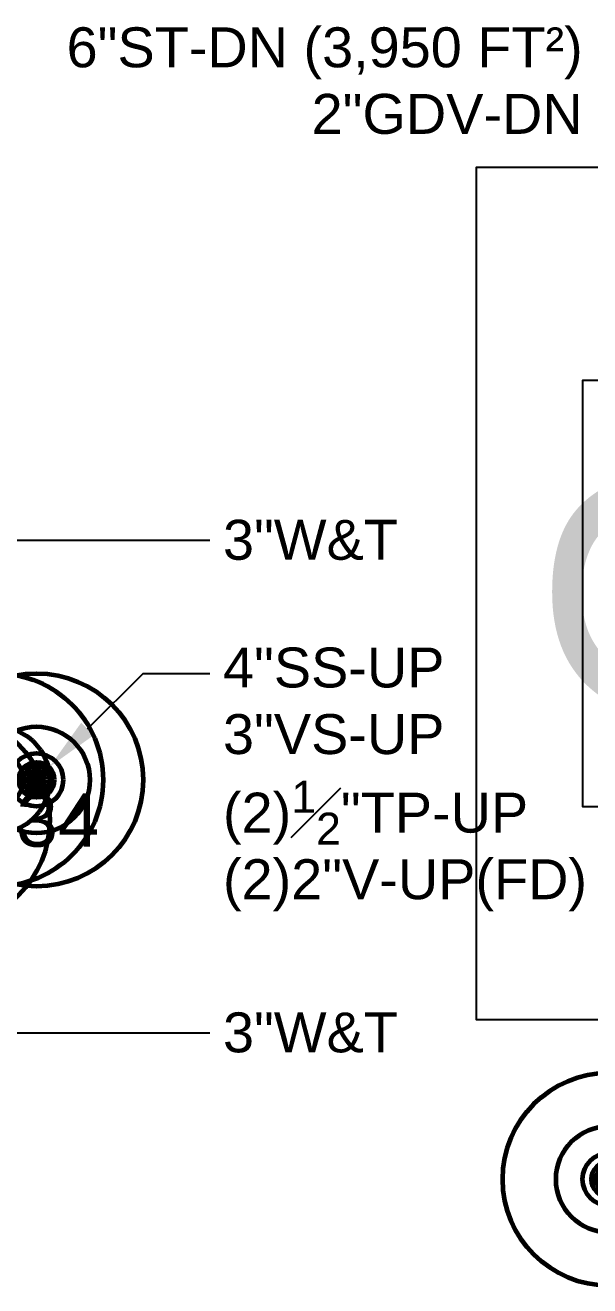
# Model space of a CAD drawing. Extents: x -3637 to 1666, y -2593 to 1817.
# Drawn here: x -1476.5 to -1349.4, y 376.7 to 660.8 of the extents above; entities that cross this region are included whole.
import ezdxf
from ezdxf.enums import TextEntityAlignment as Align

# ---------------------------------------------------------------- set-up
doc = ezdxf.new("R2010")
doc.units = 0
doc.header["$LTSCALE"] = 36
doc.header["$MEASUREMENT"] = 0
doc.linetypes.add('VENT', pattern=[0.30000000000000004, 0.2, -0.1])
doc.layers.add('G-ANNO-TEXT', color=70, linetype='Continuous')
for name, color, linetype, lineweight in [('P-CW-N', 4, 'Continuous', 60), ('P-CW-N @ 1 (1)', 4, 'Continuous', 60), ('P-CW-N @ 1 (2)', 4, 'Continuous', 60), ('P-CW-N @ 12', 4, 'Continuous', 60), ('P-CW-N @ 128', 4, 'Continuous', 60), ('P-CW-N @ 16', 4, 'Continuous', 60), ('P-CW-N @ 192', 4, 'Continuous', 60), ('P-CW-N @ 2', 4, 'Continuous', 60), ('P-CW-N @ 24', 4, 'Continuous', 60), ('P-CW-N @ 384', 4, 'Continuous', 60), ('P-CW-N @ 4', 4, 'Continuous', 60), ('P-CW-N @ 48', 4, 'Continuous', 60), ('P-CW-N @ 64', 4, 'Continuous', 60), ('P-CW-N @ 768', 4, 'Continuous', 60), ('P-CW-N @ 8', 4, 'Continuous', 60), ('P-CW-N @ 96', 4, 'Continuous', 60), ('P-GAS-N', 3, 'Continuous', 60), ('P-GAS-N @ 1 (1)', 3, 'Continuous', 60), ('P-GAS-N @ 1 (2)', 3, 'Continuous', 60), ('P-GAS-N @ 12', 3, 'Continuous', 60), ('P-GAS-N @ 128', 3, 'Continuous', 60), ('P-GAS-N @ 16', 3, 'Continuous', 60), ('P-GAS-N @ 192', 3, 'Continuous', 60), ('P-GAS-N @ 2', 3, 'Continuous', 60), ('P-GAS-N @ 24', 3, 'Continuous', 60), ('P-GAS-N @ 384', 3, 'Continuous', 60), ('P-GAS-N @ 4', 3, 'Continuous', 60), ('P-GAS-N @ 48', 3, 'Continuous', 60), ('P-GAS-N @ 64', 3, 'Continuous', 60), ('P-GAS-N @ 768', 3, 'Continuous', 60), ('P-GAS-N @ 8', 3, 'Continuous', 60), ('P-GAS-N @ 96', 3, 'Continuous', 60), ('P-SAN-N', 6, 'Continuous', 60), ('P-SAN-N @ 1 (1)', 6, 'Continuous', 60), ('P-SAN-N @ 1 (2)', 6, 'Continuous', 60), ('P-SAN-N @ 12', 6, 'Continuous', 60), ('P-SAN-N @ 128', 6, 'Continuous', 60), ('P-SAN-N @ 16', 6, 'Continuous', 60), ('P-SAN-N @ 192', 6, 'Continuous', 60), ('P-SAN-N @ 2', 6, 'Continuous', 60), ('P-SAN-N @ 24', 6, 'Continuous', 60), ('P-SAN-N @ 384', 6, 'Continuous', 60), ('P-SAN-N @ 4', 6, 'Continuous', 60), ('P-SAN-N @ 48', 6, 'Continuous', 60), ('P-SAN-N @ 64', 6, 'Continuous', 60), ('P-SAN-N @ 768', 6, 'Continuous', 60), ('P-SAN-N @ 8', 6, 'Continuous', 60), ('P-SAN-N @ 96', 6, 'Continuous', 60), ('P-SANV-N', 5, 'VENT', 60), ('P-SANV-N @ 1 (1)', 5, 'VENT', 60), ('P-SANV-N @ 1 (2)', 5, 'VENT', 60), ('P-SANV-N @ 12', 5, 'VENT', 60), ('P-SANV-N @ 128', 5, 'VENT', 60), ('P-SANV-N @ 16', 5, 'VENT', 60), ('P-SANV-N @ 192', 5, 'VENT', 60), ('P-SANV-N @ 2', 5, 'VENT', 60), ('P-SANV-N @ 24', 5, 'VENT', 60), ('P-SANV-N @ 384', 5, 'VENT', 60), ('P-SANV-N @ 4', 5, 'VENT', 60), ('P-SANV-N @ 48', 5, 'VENT', 60), ('P-SANV-N @ 64', 5, 'VENT', 60), ('P-SANV-N @ 768', 5, 'VENT', 60), ('P-SANV-N @ 8', 5, 'VENT', 60), ('P-SANV-N @ 96', 5, 'VENT', 60)]:
    doc.layers.add(name, color=color, linetype=linetype, lineweight=lineweight)
doc.layers.add('P-SAN-DFU', color=7, linetype='Continuous', plot=False)
doc.styles.add('Arial', font='arial.ttf')

# ---------------------------------------------------------------- blocks, each defined once
blk = doc.blocks.new('*U7')
blk.add_circle((0, 0), 0.03125)
blk = doc.blocks.new('*U847')
at = {"layer": 'P-GAS-N @ 1 (1)'}
blk.add_blockref('*U7', (-1345.000000014937, 400.7428015229962), dxfattribs=at)
at = {"layer": 'P-GAS-N @ 1 (2)'}
blk.add_blockref('*U7', (-1345.000000014937, 400.7428015229962), dxfattribs=at)
at = {"layer": 'P-GAS-N @ 12', "xscale": 12, "yscale": 12, "zscale": 12}
blk.add_blockref('*U7', (-1345.000000014937, 400.7428015229962), dxfattribs=at)
at = {"layer": 'P-GAS-N @ 128', "xscale": 128, "yscale": 128, "zscale": 128}
blk.add_blockref('*U7', (-1345.000000014937, 400.7428015229962), dxfattribs=at)
at = {"layer": 'P-GAS-N @ 16', "xscale": 16, "yscale": 16, "zscale": 16}
blk.add_blockref('*U7', (-1345.000000014937, 400.7428015229962), dxfattribs=at)
at = {"layer": 'P-GAS-N @ 192', "xscale": 192, "yscale": 192, "zscale": 192}
blk.add_blockref('*U7', (-1345.000000014937, 400.7428015229962), dxfattribs=at)
at = {"layer": 'P-GAS-N @ 2', "xscale": 2, "yscale": 2, "zscale": 2}
blk.add_blockref('*U7', (-1345.000000014937, 400.7428015229962), dxfattribs=at)
at = {"layer": 'P-GAS-N @ 24', "xscale": 24, "yscale": 24, "zscale": 24}
blk.add_blockref('*U7', (-1345.000000014937, 400.7428015229962), dxfattribs=at)
at = {"layer": 'P-GAS-N @ 384', "xscale": 384, "yscale": 384, "zscale": 384}
blk.add_blockref('*U7', (-1345.000000014937, 400.7428015229962), dxfattribs=at)
at = {"layer": 'P-GAS-N @ 4', "xscale": 4, "yscale": 4, "zscale": 4}
blk.add_blockref('*U7', (-1345.000000014937, 400.7428015229962), dxfattribs=at)
at = {"layer": 'P-GAS-N @ 48', "xscale": 48, "yscale": 48, "zscale": 48}
blk.add_blockref('*U7', (-1345.000000014937, 400.7428015229962), dxfattribs=at)
at = {"layer": 'P-GAS-N @ 64', "xscale": 64, "yscale": 64, "zscale": 64}
blk.add_blockref('*U7', (-1345.000000014937, 400.7428015229962), dxfattribs=at)
at = {"layer": 'P-GAS-N @ 768', "xscale": 768, "yscale": 768, "zscale": 768}
blk.add_blockref('*U7', (-1345.000000014937, 400.7428015229962), dxfattribs=at)
at = {"layer": 'P-GAS-N @ 8', "xscale": 8, "yscale": 8, "zscale": 8}
blk.add_blockref('*U7', (-1345.000000014937, 400.7428015229962), dxfattribs=at)
at = {"layer": 'P-GAS-N @ 96', "xscale": 96, "yscale": 96, "zscale": 96}
blk.add_blockref('*U7', (-1345.000000014937, 400.7428015229962), dxfattribs=at)
blk = doc.blocks.new('*U966')
at = {"layer": 'P-SAN-N @ 1 (1)'}
blk.add_blockref('*U7', (-1474.000000014937, 490.7428015229962), dxfattribs=at)
at = {"layer": 'P-SAN-N @ 1 (2)'}
blk.add_blockref('*U7', (-1474.000000014937, 490.7428015229962), dxfattribs=at)
at = {"layer": 'P-SAN-N @ 12', "xscale": 12, "yscale": 12, "zscale": 12}
blk.add_blockref('*U7', (-1474.000000014937, 490.7428015229962), dxfattribs=at)
at = {"layer": 'P-SAN-N @ 128', "xscale": 128, "yscale": 128, "zscale": 128}
blk.add_blockref('*U7', (-1474.000000014937, 490.7428015229962), dxfattribs=at)
at = {"layer": 'P-SAN-N @ 16', "xscale": 16, "yscale": 16, "zscale": 16}
blk.add_blockref('*U7', (-1474.000000014937, 490.7428015229962), dxfattribs=at)
at = {"layer": 'P-SAN-N @ 192', "xscale": 192, "yscale": 192, "zscale": 192}
blk.add_blockref('*U7', (-1474.000000014937, 490.7428015229962), dxfattribs=at)
at = {"layer": 'P-SAN-N @ 2', "xscale": 2, "yscale": 2, "zscale": 2}
blk.add_blockref('*U7', (-1474.000000014937, 490.7428015229962), dxfattribs=at)
at = {"layer": 'P-SAN-N @ 24', "xscale": 24, "yscale": 24, "zscale": 24}
blk.add_blockref('*U7', (-1474.000000014937, 490.7428015229962), dxfattribs=at)
at = {"layer": 'P-SAN-N @ 384', "xscale": 384, "yscale": 384, "zscale": 384}
blk.add_blockref('*U7', (-1474.000000014937, 490.7428015229962), dxfattribs=at)
at = {"layer": 'P-SAN-N @ 4', "xscale": 4, "yscale": 4, "zscale": 4}
blk.add_blockref('*U7', (-1474.000000014937, 490.7428015229962), dxfattribs=at)
at = {"layer": 'P-SAN-N @ 48', "xscale": 48, "yscale": 48, "zscale": 48}
blk.add_blockref('*U7', (-1474.000000014937, 490.7428015229962), dxfattribs=at)
at = {"layer": 'P-SAN-N @ 64', "xscale": 64, "yscale": 64, "zscale": 64}
blk.add_blockref('*U7', (-1474.000000014937, 490.7428015229962), dxfattribs=at)
at = {"layer": 'P-SAN-N @ 768', "xscale": 768, "yscale": 768, "zscale": 768}
blk.add_blockref('*U7', (-1474.000000014937, 490.7428015229962), dxfattribs=at)
at = {"layer": 'P-SAN-N @ 8', "xscale": 8, "yscale": 8, "zscale": 8}
blk.add_blockref('*U7', (-1474.000000014937, 490.7428015229962), dxfattribs=at)
at = {"layer": 'P-SAN-N @ 96', "xscale": 96, "yscale": 96, "zscale": 96}
blk.add_blockref('*U7', (-1474.000000014937, 490.7428015229962), dxfattribs=at)
blk = doc.blocks.new('*U972')
at = {"layer": 'P-SANV-N @ 1 (1)'}
blk.add_blockref('*U7', (-1483.000000014937, 490.7428015229962), dxfattribs=at)
at = {"layer": 'P-SANV-N @ 1 (2)'}
blk.add_blockref('*U7', (-1483.000000014937, 490.7428015229962), dxfattribs=at)
at = {"layer": 'P-SANV-N @ 12', "xscale": 12, "yscale": 12, "zscale": 12}
blk.add_blockref('*U7', (-1483.000000014937, 490.7428015229962), dxfattribs=at)
at = {"layer": 'P-SANV-N @ 128', "xscale": 128, "yscale": 128, "zscale": 128}
blk.add_blockref('*U7', (-1483.000000014937, 490.7428015229962), dxfattribs=at)
at = {"layer": 'P-SANV-N @ 16', "xscale": 16, "yscale": 16, "zscale": 16}
blk.add_blockref('*U7', (-1483.000000014937, 490.7428015229962), dxfattribs=at)
at = {"layer": 'P-SANV-N @ 192', "xscale": 192, "yscale": 192, "zscale": 192}
blk.add_blockref('*U7', (-1483.000000014937, 490.7428015229962), dxfattribs=at)
at = {"layer": 'P-SANV-N @ 2', "xscale": 2, "yscale": 2, "zscale": 2}
blk.add_blockref('*U7', (-1483.000000014937, 490.7428015229962), dxfattribs=at)
at = {"layer": 'P-SANV-N @ 24', "xscale": 24, "yscale": 24, "zscale": 24}
blk.add_blockref('*U7', (-1483.000000014937, 490.7428015229962), dxfattribs=at)
at = {"layer": 'P-SANV-N @ 384', "xscale": 384, "yscale": 384, "zscale": 384}
blk.add_blockref('*U7', (-1483.000000014937, 490.7428015229962), dxfattribs=at)
at = {"layer": 'P-SANV-N @ 4', "xscale": 4, "yscale": 4, "zscale": 4}
blk.add_blockref('*U7', (-1483.000000014937, 490.7428015229962), dxfattribs=at)
at = {"layer": 'P-SANV-N @ 48', "xscale": 48, "yscale": 48, "zscale": 48}
blk.add_blockref('*U7', (-1483.000000014937, 490.7428015229962), dxfattribs=at)
at = {"layer": 'P-SANV-N @ 64', "xscale": 64, "yscale": 64, "zscale": 64}
blk.add_blockref('*U7', (-1483.000000014937, 490.7428015229962), dxfattribs=at)
at = {"layer": 'P-SANV-N @ 768', "xscale": 768, "yscale": 768, "zscale": 768}
blk.add_blockref('*U7', (-1483.000000014937, 490.7428015229962), dxfattribs=at)
at = {"layer": 'P-SANV-N @ 8', "xscale": 8, "yscale": 8, "zscale": 8}
blk.add_blockref('*U7', (-1483.000000014937, 490.7428015229962), dxfattribs=at)
at = {"layer": 'P-SANV-N @ 96', "xscale": 96, "yscale": 96, "zscale": 96}
blk.add_blockref('*U7', (-1483.000000014937, 490.7428015229962), dxfattribs=at)
blk = doc.blocks.new('*U976')
at = {"layer": 'P-CW-N @ 1 (1)'}
blk.add_blockref('*U7', (-1495.000000014937, 481.7428015229962), dxfattribs=at)
at = {"layer": 'P-CW-N @ 1 (2)'}
blk.add_blockref('*U7', (-1495.000000014937, 481.7428015229962), dxfattribs=at)
at = {"layer": 'P-CW-N @ 12', "xscale": 12, "yscale": 12, "zscale": 12}
blk.add_blockref('*U7', (-1495.000000014937, 481.7428015229962), dxfattribs=at)
at = {"layer": 'P-CW-N @ 128', "xscale": 128, "yscale": 128, "zscale": 128}
blk.add_blockref('*U7', (-1495.000000014937, 481.7428015229962), dxfattribs=at)
at = {"layer": 'P-CW-N @ 16', "xscale": 16, "yscale": 16, "zscale": 16}
blk.add_blockref('*U7', (-1495.000000014937, 481.7428015229962), dxfattribs=at)
at = {"layer": 'P-CW-N @ 192', "xscale": 192, "yscale": 192, "zscale": 192}
blk.add_blockref('*U7', (-1495.000000014937, 481.7428015229962), dxfattribs=at)
at = {"layer": 'P-CW-N @ 2', "xscale": 2, "yscale": 2, "zscale": 2}
blk.add_blockref('*U7', (-1495.000000014937, 481.7428015229962), dxfattribs=at)
at = {"layer": 'P-CW-N @ 24', "xscale": 24, "yscale": 24, "zscale": 24}
blk.add_blockref('*U7', (-1495.000000014937, 481.7428015229962), dxfattribs=at)
at = {"layer": 'P-CW-N @ 384', "xscale": 384, "yscale": 384, "zscale": 384}
blk.add_blockref('*U7', (-1495.000000014937, 481.7428015229962), dxfattribs=at)
at = {"layer": 'P-CW-N @ 4', "xscale": 4, "yscale": 4, "zscale": 4}
blk.add_blockref('*U7', (-1495.000000014937, 481.7428015229962), dxfattribs=at)
at = {"layer": 'P-CW-N @ 48', "xscale": 48, "yscale": 48, "zscale": 48}
blk.add_blockref('*U7', (-1495.000000014937, 481.7428015229962), dxfattribs=at)
at = {"layer": 'P-CW-N @ 64', "xscale": 64, "yscale": 64, "zscale": 64}
blk.add_blockref('*U7', (-1495.000000014937, 481.7428015229962), dxfattribs=at)
at = {"layer": 'P-CW-N @ 768', "xscale": 768, "yscale": 768, "zscale": 768}
blk.add_blockref('*U7', (-1495.000000014937, 481.7428015229962), dxfattribs=at)
at = {"layer": 'P-CW-N @ 8', "xscale": 8, "yscale": 8, "zscale": 8}
blk.add_blockref('*U7', (-1495.000000014937, 481.7428015229962), dxfattribs=at)
at = {"layer": 'P-CW-N @ 96', "xscale": 96, "yscale": 96, "zscale": 96}
blk.add_blockref('*U7', (-1495.000000014937, 481.7428015229962), dxfattribs=at)
blk = doc.blocks.new('Gas Pipe Type')
at = {"layer": 'DEFPOINTS'}
blk.add_lwpolyline([(-0.125, -0.0625), (0.125, -0.0625), (0.125, 0.0625), (-0.125, 0.0625)], close=True, dxfattribs=at)
at = {"style": 'Arial'}
blk.add_text('G', height=0.078125, dxfattribs=at).set_placement((-2.775557561562891e-17, 0), align=Align.MIDDLE)
blk = doc.blocks.new('*U1019')
at = {"layer": 'P-GAS-N @ 1 (1)', "linetype": 'ByBlock', "lineweight": -2, "rotation": 90}
blk.add_blockref('Gas Pipe Type', (-1327.000000014937, 532.7428015229962), dxfattribs=at)
at = {"layer": 'P-GAS-N @ 1 (2)', "linetype": 'ByBlock', "lineweight": -2, "rotation": 90}
blk.add_blockref('Gas Pipe Type', (-1327.000000014937, 532.7428015229962), dxfattribs=at)
at = {"layer": 'P-GAS-N @ 128', "linetype": 'ByBlock', "lineweight": -2, "xscale": 128, "yscale": 128, "zscale": 128, "rotation": 90}
blk.add_blockref('Gas Pipe Type', (-1327.000000014937, 532.7428015229962), dxfattribs=at)
at = {"layer": 'P-GAS-N @ 192', "linetype": 'ByBlock', "lineweight": -2, "xscale": 192, "yscale": 192, "zscale": 192, "rotation": 90}
blk.add_blockref('Gas Pipe Type', (-1327.000000014937, 532.7428015229962), dxfattribs=at)
at = {"layer": 'P-GAS-N @ 384', "linetype": 'ByBlock', "lineweight": -2, "xscale": 384, "yscale": 384, "zscale": 384, "rotation": 90}
blk.add_blockref('Gas Pipe Type', (-1327.000000014937, 532.7428015229962), dxfattribs=at)
at = {"layer": 'P-GAS-N @ 48', "linetype": 'ByBlock', "lineweight": -2, "xscale": 48, "yscale": 48, "zscale": 48, "rotation": 90}
blk.add_blockref('Gas Pipe Type', (-1327.000000014937, 532.7428015229962), dxfattribs=at)
at = {"layer": 'P-GAS-N @ 64', "linetype": 'ByBlock', "lineweight": -2, "xscale": 64, "yscale": 64, "zscale": 64, "rotation": 90}
blk.add_blockref('Gas Pipe Type', (-1327.000000014937, 532.7428015229962), dxfattribs=at)
at = {"layer": 'P-GAS-N @ 768', "linetype": 'ByBlock', "lineweight": -2, "xscale": 768, "yscale": 768, "zscale": 768, "rotation": 90}
blk.add_blockref('Gas Pipe Type', (-1327.000000014937, 532.7428015229962), dxfattribs=at)
at = {"layer": 'P-GAS-N @ 96', "linetype": 'ByBlock', "lineweight": -2, "xscale": 96, "yscale": 96, "zscale": 96, "rotation": 90}
blk.add_blockref('Gas Pipe Type', (-1327.000000014937, 532.7428015229962), dxfattribs=at)

msp = doc.modelspace()

# ---------------------------------------------------------------- linework, layer by layer
at = {"layer": 'G-ANNO-TEXT'}
for points in [[(-1510.514718640698, 532.2280828972348), (-1498.000000014937, 544.7428015229962), (-1435.000000014937, 544.7428015229962)], [(-1462.514718640698, 502.2280828972348), (-1450.000000014937, 514.7428015229962), (-1435.000000014937, 514.7428015229962)], [(-1510.514718640698, 446.2575201487575), (-1498.000000014937, 433.7428015229962), (-1435.000000014937, 433.7428015229962)]]:
    msp.add_lwpolyline(points, dxfattribs=at)
msp.add_solid([(-1461.100505078325, 500.8138693348617), (-1471.000000014937, 493.7428015229962), (-1463.928932203071, 503.6422964596079)], dxfattribs=at)

# ---------------------------------------------------------------- block references
at = {"layer": 'P-CW-N'}
msp.add_blockref('*U976', (0, 0), dxfattribs=at)
at = {"layer": 'P-GAS-N'}
for name in ['*U1019', '*U847']:
    msp.add_blockref(name, (0, 0), dxfattribs=at)
at = {"layer": 'P-SAN-N'}
msp.add_blockref('*U966', (0, 0), dxfattribs=at)
at = {"layer": 'P-SANV-N'}
msp.add_blockref('*U972', (0, 0), dxfattribs=at)

# ---------------------------------------------------------------- texts
at = {"layer": 'G-ANNO-TEXT', "char_height": 9, "style": 'Arial'}
for s, insert, attachment_point in [('6"ST-DN (3,950 FT²)\\P2"GDV-DN', (-1351.000000014937, 660.3195409500083), 3), ('3"W&T', (-1432.000000014937, 549.3471671437328), 1), ('\\A1;4"SS-UP\\P3"VS-UP\\P(2){\\H0.8x;\\S1#2;}"TP-UP\\P(2)2"V-UP(FD)', (-1432.000000014937, 520.565789244688), 1), ('3"W&T', (-1432.000000014937, 438.3471671437328), 1)]:
    msp.add_mtext(s, dxfattribs=dict(at, insert=insert, attachment_point=attachment_point))
at = {"layer": 'P-SAN-DFU', "color": 3, "style": 'Arial'}
msp.add_text('134', height=12, dxfattribs=at).set_placement((-1487.825375185469, 475.6936882897082))

doc.saveas('drawing.dxf')
